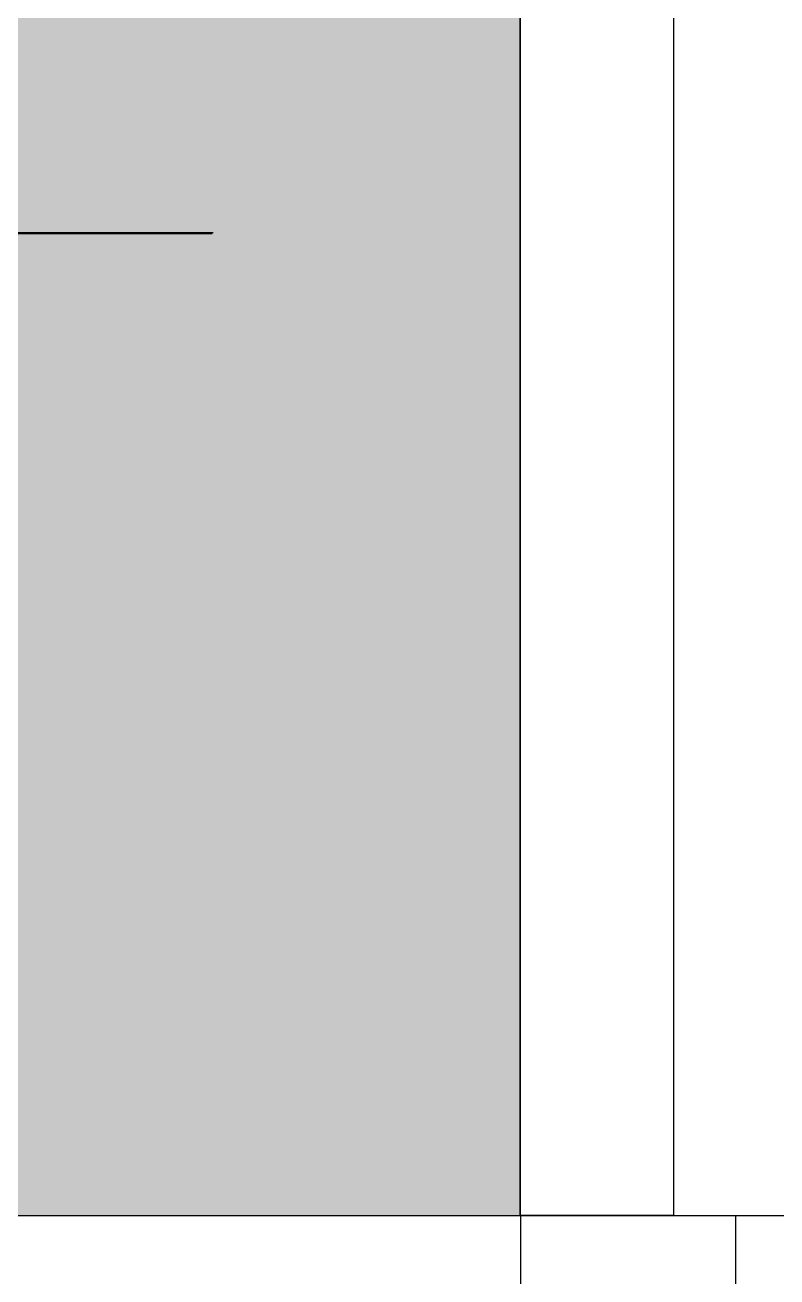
# Model space of a CAD drawing. Header units: millimetres. Extents: x -187744 to 2148, y -49419 to 6550.
# Drawn here: x -8996 to -8873.6, y -12221.5 to -12017.7 of the extents above; entities that cross this region are included whole.
import ezdxf

# ---------------------------------------------------------------- set-up
doc = ezdxf.new("R2010")
doc.units = ezdxf.units.MM
doc.header["$LTSCALE"] = 1000
doc.header["$MEASUREMENT"] = 0
doc.linetypes.add('DASHED2', pattern=[0.375, 0.25, -0.125])
for name, color, linetype in [('0w-梁1', 4, 'DASHED2'), ('1#f35层以上墙柱-col_建筑$0$1#f35层以上墙柱-col$0$Col_1#_2F$0$0q-柱填充', 251, 'Continuous'), ('DS-FINISH', 20, 'Continuous'), ('FC-FLOOR', 138, 'Continuous'), ('KT-HOLE', 211, 'Continuous'), ('WALL', 160, 'Continuous')]:
    doc.layers.add(name, color=color, linetype=linetype)

# ---------------------------------------------------------------- blocks, each defined once
blk = doc.blocks.new('A$C1E787874')
blk.add_line((0, -40), (200, -40))
blk = doc.blocks.new('A$C5B7B5C93')
at = {"layer": 'KT-HOLE'}
blk.add_blockref('A$C1E787874', (-9000, 1400), dxfattribs=at)
blk = doc.blocks.new('B1柱子')
at = {"layer": '1#f35层以上墙柱-col_建筑$0$1#f35层以上墙柱-col$0$Col_1#_2F$0$0q-柱填充'}
h = blk.add_hatch(color=256, dxfattribs=at)
h.dxf.hatch_style = 1
h.paths.add_polyline_path([(613491.35, 95334.33), (613491.35, 94734.36), (614191.35, 94734.33), (614191.35, 94334.36), (614441.35, 94334.36), (614441.35, 94734.36), (615891.35, 94734.33), (615891.35, 94334.36), (616141.35, 94334.36), (616141.35, 94984.33), (613741.35, 94984.33), (613741.35, 95334.33)])
at = {"layer": 'WALL'}
blk.add_lwpolyline([(613491.35, 95334.33), (613491.35, 94734.36), (614191.35, 94734.33), (614191.35, 94334.36), (614441.35, 94334.36), (614441.35, 94734.36), (615891.35, 94734.33), (615891.35, 94334.36), (616141.35, 94334.36), (616141.35, 94984.33), (613741.35, 94984.33), (613741.35, 95334.33)], close=True, dxfattribs=at)
at = {"layer": 'KT-HOLE'}
blk.add_blockref('A$C1E787874', (615891.21, 94534.2), dxfattribs=at)
blk = doc.blocks.new('liang00000000')
at = {"layer": '0w-梁1', "linetype": 'DASHED2'}
blk.add_line((4069398.24, -1398305.32), (4069398.24, -1400705.32), dxfattribs=at)

msp = doc.modelspace()

# ---------------------------------------------------------------- linework, layer by layer
at = {"layer": 'DS-FINISH'}
for q in [(-8890.36, -11836.46), (-8915.36, -12211.46)]:
    msp.add_line((-8890.36, -12211.46), q, dxfattribs=at)
at = {"layer": 'DS-FINISH', "elevation": 0}
msp.add_lwpolyline([(-9175.36, -12231.46), (-9175.36, -12211.46), (-8880.36, -12211.46), (-8880.36, -12231.46)], close=True, dxfattribs=at)
at = {"layer": 'FC-FLOOR'}
msp.add_line((-8890.36, -12211.46), (-3290.36, -12211.46), dxfattribs=at)
at = {"layer": 'WALL'}
for p, q in [((-8915.36, -12211.46), (-8915.36, -11811.46)), ((-9165.36, -12211.46), (-8915.36, -12211.46))]:
    msp.add_line(p, q, dxfattribs=at)

# ---------------------------------------------------------------- block references
for name, p in [('B1柱子', (-625056.7, -106545.82)), ('A$C5B7B5C93', (-165.5, -13411.65))]:
    msp.add_blockref(name, p)
at = {"layer": '0w-梁1'}
msp.add_blockref('liang00000000', (-4078313.59, 1386093.86), dxfattribs=at)
at = {"layer": 'KT-HOLE'}
msp.add_blockref('A$C1E787874', (-9165.36, -12011.46), dxfattribs=at)

doc.saveas('drawing.dxf')
